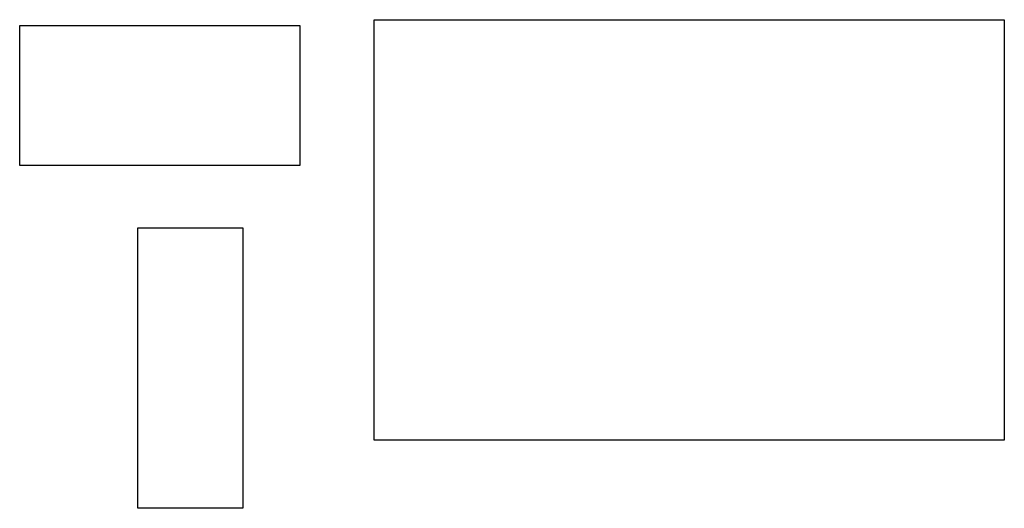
# Model space of a CAD drawing. Header units: inches. Extents: x 34 to 174, y 34 to 104.
import ezdxf

# ---------------------------------------------------------------- set-up
doc = ezdxf.new("R2010")
doc.units = ezdxf.units.IN
doc.header["$MEASUREMENT"] = 0

msp = doc.modelspace()

# ---------------------------------------------------------------- linework, layer by layer
for points in [[(33.56, 102.82), (73.56, 102.82), (73.56, 82.82), (33.56, 82.82)], [(84.18, 103.62), (174.18, 103.62), (174.18, 43.62), (84.18, 43.62)], [(50.45, 73.9), (65.45, 73.9), (65.45, 33.9), (50.45, 33.9)]]:
    msp.add_lwpolyline(points, close=True)

doc.saveas('drawing.dxf')
